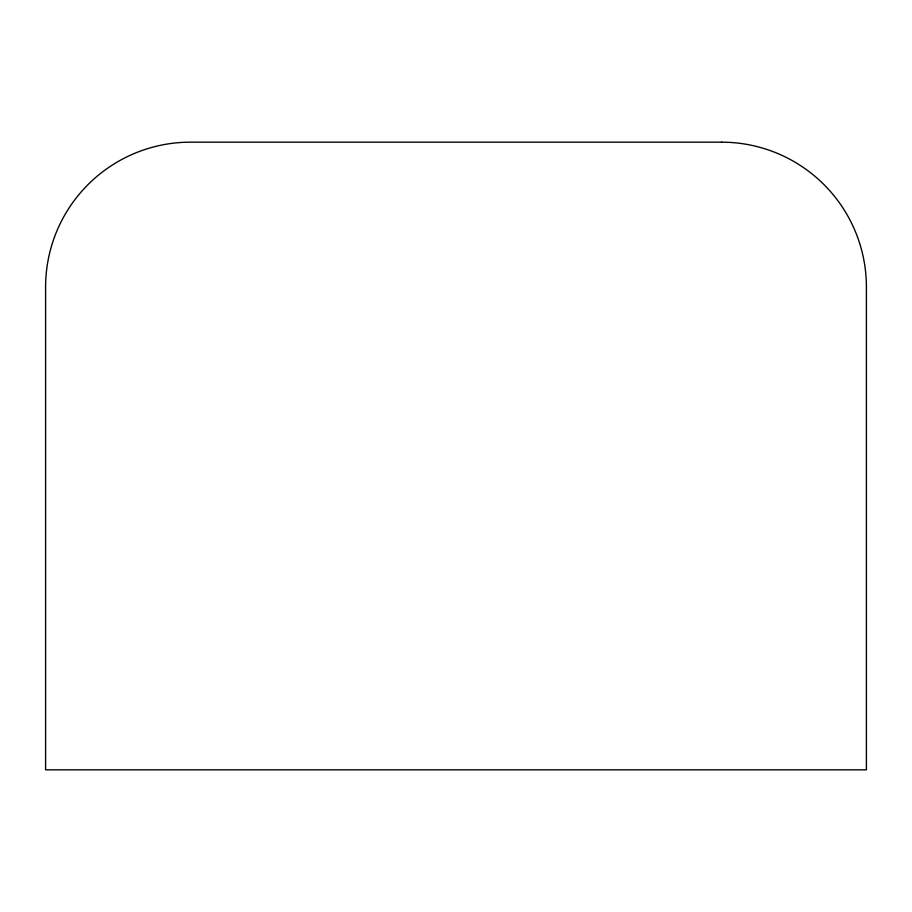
<?xml version="1.0" encoding="UTF-8"?>
<svg xmlns="http://www.w3.org/2000/svg" width="912" height="912" viewBox="0 0 912 912"><rect width="100%" height="100%" fill="white"/><g stroke="black" fill="none" stroke-linecap="round" stroke-linejoin="round"><path stroke-width="1.37" d="M721.552 142.169L190.448 142.169A144.848 144.848 0 0 0 45.6 287.006L45.6 769.831L866.4 769.831L866.4 287.006A144.848 144.848 0 0 0 721.552 142.169"/></g></svg>
